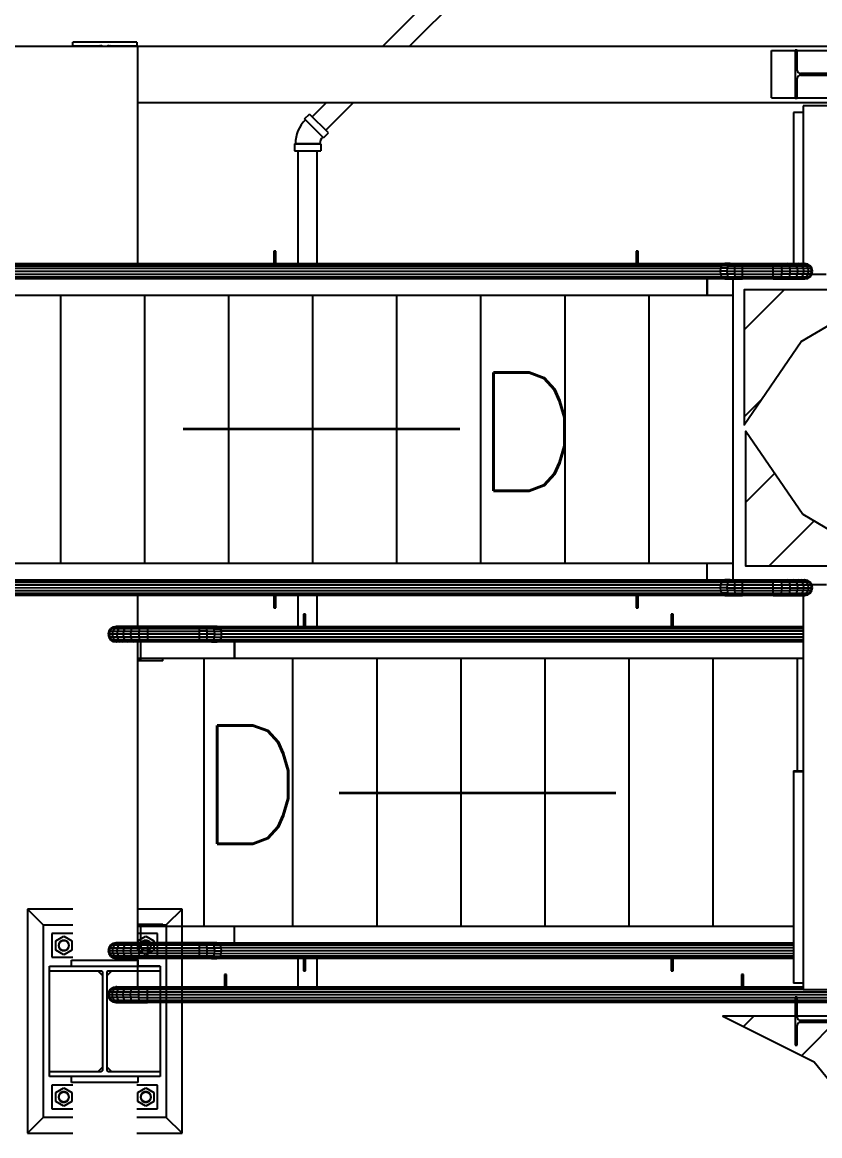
# Model space of a CAD drawing. Header units: metres. Extents: x 0 to 63075, y 0 to 44550.
# Drawn here: x 52025 to 52405, y 39641 to 40170 of the extents above; entities that cross this region are included whole.
import ezdxf
from ezdxf.enums import TextEntityAlignment as Align

# ---------------------------------------------------------------- set-up
doc = ezdxf.new("R2010")
doc.units = ezdxf.units.M
doc.header["$LTSCALE"] = 75
for name, color, linetype in [('GSB', 7, 'Continuous'), ('ML6', 1, 'Continuous'), ('SL1', 8, 'Continuous')]:
    doc.layers.add(name, color=color, linetype=linetype)
doc.styles.add('Arial', font='arial.ttf')
doc.styles.add('txt.shx-b', font='txt.shx')
doc.dimstyles.new('ANSI_FRACTIONAL_L', dxfattribs={"dimtxt": 0.18, "dimasz": 0.18, "dimexe": 0.18, "dimexo": 0.0625, "dimgap": 0.09, "dimtad": 0, "dimtih": 1, "dimtoh": 1, "dimdec": 4, "dimzin": 0, "dimdsep": 46, "dimtxsty": 'Standard', "dimcen": 0.09, "dimadec": 0, "dimazin": 0, "dimtfac": 1, "dimtdec": 4, "dimtofl": 0, "dimtmove": 0, "dimatfit": 3, "dimfxl": 1, "dimtolj": 1, "dimtzin": 0, "dimarcsym": 0})
pattern_1 = [(44.99813, (326091.56, -18363.04), (-137.8813, 137.89033), [])]

# ---------------------------------------------------------------- blocks, each defined once
blk = doc.blocks.new('A$C6bae614f')
at = {"layer": 'SL1'}
h = blk.add_hatch(dxfattribs=at)
h.set_pattern_fill('_USER', color=256, scale=195, angle=44.9981, style=0, pattern_type=0)
h.set_pattern_definition(pattern_1)
h.paths.add_polyline_path([(363076.8, 41307.6), (363355.7, 41472.3), (362895.8, 41472.3), (362895.8, 41044.3)])
h = blk.add_hatch(dxfattribs=at)
h.set_pattern_fill('_USER', color=256, scale=195, angle=44.9981, style=0, pattern_type=0)
h.set_pattern_definition(pattern_1)
h.paths.add_polyline_path([(363082.2, 40761), (363361.1, 40596.2), (362901.2, 40596.2), (362901.2, 41024.2)])
h = blk.add_hatch(dxfattribs=at)
h.set_pattern_fill('_USER', color=256, scale=195, angle=44.9981, style=0, pattern_type=0)
h.set_pattern_definition(pattern_1)
h.paths.add_polyline_path([(364132, 39170.4), (362828.7, 39170.4), (363117.9, 39026.2), (363270.4, 38839), (363499.8, 38792), (363728.2, 38845.2), (363914.5, 39045.5)])
for p, q in [((361750.9, 42243.7), (362771.8, 43264.5)), ((361836.2, 42243.7), (362814.4, 43221.8)), ((359915.1, 42243.7), (366508.8, 42243.5)), ((360768.8, 42243.7), (360768.8, 42256.2)), ((360971.8, 42256.2), (360768.8, 42256.2)), ((360768.8, 42245.2), (360856.7, 42245.2)), ((360853.2, 42243.7), (360851.7, 42245.2)), ((360883.9, 42245.2), (360971.8, 42245.2)), ((360888.9, 42245.2), (360887.4, 42243.7)), ((360971.8, 42256.2), (360971.8, 42243.7)), ((360973.8, 42243.7), (360973.8, 41555.1)), ((362982.6, 42229.6), (363057.6, 42229.6)), ((362982.6, 42079.6), (362982.6, 42229.6)), ((363057.6, 42230.6), (363057.6, 42078.6)), ((363064.2, 42230.6), (363057.6, 42230.6)), ((363064.2, 42167.5), (363064.2, 42230.6)), ((363064.2, 42229.6), (363203, 42229.6)), ((363193, 42157.5), (363074.2, 42157.5)), ((363064.2, 42078.6), (363064.2, 42141.7)), ((363074.2, 42151.7), (363193, 42151.7)), ((360973.8, 42065.7), (366503.7, 42065.5)), ((360975.3, 42053.2), (360973.8, 42053.2)), ((360975.3, 42040.7), (360975.3, 42053.2)), ((361527.6, 42020.3), (361572.9, 42065.7)), ((361570.2, 41977.7), (361658.2, 42065.7)), ((362982.6, 42079.6), (363057.6, 42079.6)), ((363057.6, 42078.6), (363064.2, 42078.6)), ((363064.2, 42079.6), (363203, 42079.6)), ((363083.1, 42054.6), (363083, 41555)), ((363184.1, 42054.6), (363083.1, 42054.6)), ((360973.8, 42040.7), (360975.3, 42040.7)), ((361503.5, 42013), (361519.2, 42028.7)), ((361562.9, 41953.6), (361503.5, 42013)), ((361578.6, 41969.3), (361519.2, 42028.7)), ((363052.4, 42033.4), (363052.3, 41555)), ((363083.1, 42033.4), (363052.4, 42033.4)), ((361560.7, 41955.8), (361505.7, 42010.8)), ((361562.9, 41953.6), (361578.6, 41969.3)), ((361470.9, 41934.5), (361555, 41934.5)), ((361470.9, 41934.5), (361470.9, 41912.3)), ((361470.9, 41912.3), (361555, 41912.3)), ((361551.8, 41934.5), (361474.1, 41934.5)), ((361482.8, 41555.1), (361482.8, 41912.3)), ((361543.1, 41555.1), (361543.1, 41912.3)), ((361555, 41934.5), (361555, 41912.3)), ((361405.5, 41594.2), (361411.8, 41594.2)), ((361411.8, 41594.2), (361405.5, 41594.2)), ((361405.5, 41594.2), (361405.5, 41555.1)), ((361411.8, 41555.1), (361411.8, 41594.2)), ((362553.9, 41594.2), (362553.9, 41555.1)), ((362560.3, 41594.2), (362553.9, 41594.2)), ((362553.9, 41594.2), (362560.3, 41594.2)), ((362560.3, 41555.1), (362560.3, 41594.2)), ((359968.7, 41553.3), (362829.5, 41553.2)), ((359973.9, 41555.1), (362834.8, 41555)), ((362825.1, 41547.9), (362829.5, 41553.2)), ((362829.5, 41553.2), (362834.8, 41555)), ((362848.7, 41553.2), (362829.5, 41553.2)), ((362852.3, 41555), (362834.8, 41555)), ((362845.6, 41547.9), (362848.7, 41553.2)), ((362848.7, 41553.2), (362852.3, 41555)), ((362848.7, 41553.2), (362869.5, 41553.2)), ((362852.3, 41555), (362871.3, 41555)), ((362867.9, 41547.9), (362869.5, 41553.2)), ((362869.5, 41553.2), (362871.3, 41555)), ((362869.5, 41553.2), (362891.2, 41553.2)), ((362871.3, 41555), (362891.2, 41555)), ((362891.2, 41555), (363031.9, 41555)), ((362891.2, 41553.2), (362891.2, 41555)), ((362891.2, 41547.9), (362891.2, 41553.2)), ((362891.2, 41553.2), (362988.6, 41553.2)), ((362988.6, 41553.2), (362988.6, 41555)), ((362988.6, 41547.9), (362988.6, 41553.2)), ((363012.9, 41553.2), (362988.6, 41553.2)), ((363012.9, 41553.2), (363010.8, 41555)), ((363012.9, 41553.2), (363056.7, 41553.2)), ((363014.6, 41547.9), (363012.9, 41553.2)), ((363036, 41553.2), (363031.9, 41555)), ((363031.9, 41555), (363086.1, 41555)), ((363039.4, 41547.9), (363036, 41553.2)), ((363056.7, 41553.2), (363050.9, 41555)), ((363061.7, 41547.9), (363056.7, 41553.2)), ((363056.7, 41553.2), (363087.1, 41553.2)), ((363074, 41553.2), (363066.7, 41555)), ((363080.2, 41547.9), (363074, 41553.2)), ((363087.1, 41553.2), (363078.7, 41555)), ((363095.2, 41553.2), (363086.1, 41555)), ((363086.1, 41555), (363088.6, 41555)), ((363094.2, 41547.9), (363087.1, 41553.2)), ((363087.1, 41553.2), (363095.2, 41553.2)), ((363097.9, 41553.2), (363088.6, 41555)), ((363102.9, 41547.9), (363095.2, 41553.2)), ((363095.2, 41553.2), (363097.9, 41553.2)), ((363105.8, 41547.9), (363097.9, 41553.2)), ((359960.2, 41530.7), (362821, 41530.6)), ((359961.2, 41540.1), (362822.1, 41540)), ((359961.2, 41521.4), (362822.1, 41521.3)), ((359964.2, 41548), (362825.1, 41547.9)), ((362821, 41530.6), (362822.1, 41540)), ((362842.8, 41530.6), (362821, 41530.6)), ((362822.1, 41521.3), (362821, 41530.6)), ((362822.1, 41540), (362825.1, 41547.9)), ((362843.5, 41540), (362822.1, 41540)), ((362843.5, 41521.3), (362822.1, 41521.3)), ((362825.1, 41513.4), (362822.1, 41521.3)), ((362845.6, 41547.9), (362825.1, 41547.9)), ((362842.8, 41530.6), (362843.5, 41540)), ((362842.8, 41530.6), (362866.5, 41530.6)), ((362843.5, 41521.3), (362842.8, 41530.6)), ((362843.5, 41540), (362845.6, 41547.9)), ((362843.5, 41540), (362866.9, 41540)), ((362866.9, 41521.3), (362843.5, 41521.3)), ((362845.6, 41513.4), (362843.5, 41521.3)), ((362845.6, 41547.9), (362867.9, 41547.9)), ((362866.5, 41530.6), (362866.9, 41540)), ((362866.9, 41521.3), (362866.5, 41530.6)), ((362866.5, 41530.6), (362891.2, 41530.6)), ((362866.9, 41540), (362867.9, 41547.9)), ((362866.9, 41540), (362891.2, 41540)), ((362867.9, 41513.4), (362866.9, 41521.3)), ((362866.9, 41521.3), (362891.2, 41521.3)), ((362867.9, 41547.9), (362891.2, 41547.9)), ((362891.2, 41540), (362891.2, 41547.9)), ((362891.2, 41547.9), (363061.7, 41547.9)), ((362891.2, 41540), (363015.8, 41540)), ((362891.2, 41530.6), (362891.2, 41540)), ((362891.2, 41521.3), (362891.2, 41530.6)), ((362891.2, 41530.6), (363042.5, 41530.6)), ((362891.2, 41521.3), (363015.8, 41521.3)), ((362891.2, 41513.4), (362891.2, 41521.3)), ((362988.6, 41540), (362988.6, 41547.9)), ((362988.6, 41530.6), (362988.6, 41540)), ((362988.6, 41521.3), (362988.6, 41530.6)), ((362988.6, 41513.4), (362988.6, 41521.3)), ((363014.6, 41513.4), (363015.8, 41521.3)), ((363015.8, 41540), (363014.6, 41547.9)), ((363015.8, 41540), (363041.7, 41540)), ((363016.2, 41530.6), (363015.8, 41540)), ((363015.8, 41521.3), (363016.2, 41530.6)), ((363108, 41521.3), (363015.8, 41521.3)), ((363041.7, 41540), (363039.4, 41547.9)), ((363039.4, 41513.4), (363041.7, 41521.3)), ((363041.7, 41540), (363065, 41540)), ((363042.5, 41530.6), (363041.7, 41540)), ((363041.7, 41521.3), (363042.5, 41530.6)), ((363042.5, 41530.6), (363109.8, 41530.6)), ((363061.7, 41547.9), (363094.2, 41547.9)), ((363065, 41540), (363061.7, 41547.9)), ((363061.7, 41513.4), (363065, 41521.3)), ((363066.1, 41530.6), (363065, 41540)), ((363065, 41540), (363099, 41540)), ((363065, 41521.3), (363066.1, 41530.6)), ((363084.4, 41540), (363080.2, 41547.9)), ((363080.2, 41513.4), (363084.4, 41521.3)), ((363085.8, 41530.6), (363084.4, 41540)), ((363084.4, 41521.3), (363085.8, 41530.6)), ((363094.2, 41547.9), (363102.9, 41547.9)), ((363099, 41540), (363094.2, 41547.9)), ((363094.2, 41513.4), (363099, 41521.3)), ((363099, 41540), (363108, 41540)), ((363100.6, 41530.6), (363099, 41540)), ((363099, 41521.3), (363100.6, 41530.6)), ((363108, 41540), (363102.9, 41547.9)), ((363102.9, 41547.9), (363105.8, 41547.9)), ((363102.9, 41513.4), (363108, 41521.3)), ((363111.1, 41540), (363105.8, 41547.9)), ((363105.8, 41513.4), (363111.1, 41521.3)), ((363109.8, 41530.6), (363108, 41540)), ((363108, 41540), (363111.1, 41540)), ((363108, 41521.3), (363109.8, 41530.6)), ((363108, 41521.3), (363111.1, 41521.3)), ((363109.8, 41530.6), (363113, 41530.6)), ((363156.4, 41520.6), (363110.7, 41520.6)), ((363113, 41530.6), (363111.1, 41540)), ((363111.1, 41521.3), (363113, 41530.6)), ((359964.2, 41513.5), (362825.1, 41513.4)), ((359968.7, 41508.2), (362829.5, 41508.1)), ((362834.8, 41506.2), (359973.9, 41506.3)), ((362779.3, 41506.3), (362779.3, 41454.6)), ((362779.3, 41454.6), (362779.3, 41506.3)), ((362845.6, 41513.4), (362825.1, 41513.4)), ((362829.5, 41508.1), (362825.1, 41513.4)), ((362848.7, 41508.1), (362829.5, 41508.1)), ((362834.8, 41506.2), (362829.5, 41508.1)), ((362834.8, 41506.2), (362852.3, 41506.2)), ((362848.7, 41508.1), (362845.6, 41513.4)), ((362845.6, 41513.4), (362867.9, 41513.4)), ((362848.7, 41508.1), (362869.5, 41508.1)), ((362852.3, 41506.2), (362848.7, 41508.1)), ((362852.3, 41506.2), (362871.3, 41506.2)), ((362860.3, 41506.2), (362860.3, 40552.6)), ((362869.5, 41508.1), (362867.9, 41513.4)), ((362867.9, 41513.4), (362891.2, 41513.4)), ((362869.5, 41508.1), (362891.2, 41508.1)), ((362871.3, 41506.2), (362869.5, 41508.1)), ((362871.3, 41506.2), (362891.2, 41506.2)), ((362891.2, 41508.1), (362891.2, 41513.4)), ((362891.2, 41513.4), (363061.7, 41513.4)), ((362891.2, 41506.2), (362891.2, 41508.1)), ((362891.2, 41508.1), (363012.9, 41508.1)), ((362988.6, 41506.2), (362891.2, 41506.2)), ((362988.6, 41508.1), (362988.6, 41513.4)), ((362988.6, 41506.2), (362988.6, 41508.1)), ((362988.6, 41506.2), (363010.8, 41506.2)), ((363010.8, 41506.2), (363012.9, 41508.1)), ((363010.8, 41506.2), (363050.9, 41506.2)), ((363012.9, 41508.1), (363014.6, 41513.4)), ((363012.9, 41508.1), (363036, 41508.1)), ((363031.9, 41506.2), (363036, 41508.1)), ((363036, 41508.1), (363039.4, 41513.4)), ((363036, 41508.1), (363056.7, 41508.1)), ((363050.9, 41506.2), (363056.7, 41508.1)), ((363050.9, 41506.2), (363078.7, 41506.2)), ((363056.7, 41508.1), (363061.7, 41513.4)), ((363056.7, 41508.1), (363095.2, 41508.1)), ((363061.7, 41513.4), (363094.2, 41513.4)), ((363066.7, 41506.2), (363074, 41508.1)), ((363074, 41508.1), (363080.2, 41513.4)), ((363078.7, 41506.2), (363087.1, 41508.1)), ((363078.7, 41506.2), (363086.1, 41506.2)), ((363086.1, 41506.2), (363095.2, 41508.1)), ((363086.1, 41506.2), (363088.6, 41506.2)), ((363087.1, 41508.1), (363094.2, 41513.4)), ((363088.6, 41506.2), (363097.9, 41508.1)), ((363094.2, 41513.4), (363102.9, 41513.4)), ((363095.2, 41508.1), (363102.9, 41513.4)), ((363095.2, 41508.1), (363097.9, 41508.1)), ((363097.9, 41508.1), (363105.8, 41513.4)), ((363102.9, 41513.4), (363105.8, 41513.4)), ((360096.7, 41454.7), (362779.3, 41454.6)), ((360729.4, 41454.7), (360729.4, 40604.7)), ((360995.7, 41454.7), (360995.7, 40604.7)), ((361262.1, 41454.7), (361262.1, 40604.7)), ((361528.5, 41454.7), (361528.4, 40604.7)), ((361794.8, 41454.6), (361794.8, 40604.6)), ((362061.2, 41454.6), (362061.2, 40604.6)), ((362327.6, 41454.6), (362327.5, 40604.6)), ((362593.9, 41454.6), (362593.9, 40604.6)), ((362779.3, 41454.6), (362860.3, 41454.6)), ((362779.3, 40604.6), (360096.6, 40604.7)), ((362779.3, 40552.6), (362779.3, 40604.6)), ((362779.3, 40552.6), (362779.3, 40604.6)), ((362860.3, 40604.6), (362779.3, 40604.6)), ((359961.2, 40537.6), (362822.1, 40537.5)), ((359964.2, 40545.5), (362825, 40545.4)), ((359968.6, 40550.8), (362829.5, 40550.7)), ((359973.9, 40552.7), (362834.8, 40552.6)), ((362821, 40528.2), (362822.1, 40537.5)), ((362822.1, 40537.5), (362825, 40545.4)), ((362843.5, 40537.5), (362822.1, 40537.5)), ((362825, 40545.4), (362829.5, 40550.7)), ((362845.6, 40545.4), (362825, 40545.4)), ((362829.5, 40550.7), (362834.8, 40552.6)), ((362848.6, 40550.7), (362829.5, 40550.7)), ((362852.3, 40552.6), (362834.8, 40552.6)), ((362842.8, 40528.2), (362843.5, 40537.5)), ((362843.5, 40537.5), (362845.6, 40545.4)), ((362843.5, 40537.5), (362866.8, 40537.5)), ((362845.6, 40545.4), (362848.6, 40550.7)), ((362845.6, 40545.4), (362867.9, 40545.4)), ((362848.6, 40550.7), (362852.3, 40552.6)), ((362848.6, 40550.7), (362869.5, 40550.7)), ((362852.3, 40552.6), (362871.3, 40552.6)), ((362866.5, 40528.2), (362866.8, 40537.5)), ((362866.8, 40537.5), (362867.9, 40545.4)), ((362866.8, 40537.5), (362891.1, 40537.5)), ((362867.9, 40545.4), (362869.5, 40550.7)), ((362867.9, 40545.4), (362891.1, 40545.4)), ((362869.5, 40550.7), (362871.3, 40552.6)), ((362869.5, 40550.7), (362891.1, 40550.7)), ((362871.3, 40552.6), (362891.1, 40552.6)), ((362891.1, 40552.6), (363031.9, 40552.6)), ((362891.1, 40550.7), (362891.1, 40552.6)), ((362891.1, 40545.4), (362891.1, 40550.7)), ((362891.1, 40550.7), (363036, 40550.7)), ((362891.1, 40537.5), (362891.1, 40545.4)), ((362891.1, 40545.4), (362988.5, 40545.4)), ((362891.1, 40537.5), (363015.8, 40537.5)), ((362891.1, 40528.2), (362891.1, 40537.5)), ((362988.5, 40550.7), (362988.5, 40552.6)), ((362988.5, 40545.4), (362988.5, 40550.7)), ((362988.5, 40537.5), (362988.5, 40545.4)), ((363014.6, 40545.4), (362988.5, 40545.4)), ((362988.5, 40528.2), (362988.5, 40537.5)), ((363012.9, 40550.7), (363010.8, 40552.6)), ((363014.6, 40545.4), (363012.9, 40550.7)), ((363015.8, 40537.5), (363014.6, 40545.4)), ((363014.6, 40545.4), (363061.6, 40545.4)), ((363015.8, 40537.5), (363041.7, 40537.5)), ((363016.2, 40528.2), (363015.8, 40537.5)), ((363036, 40550.7), (363031.9, 40552.6)), ((363031.9, 40552.6), (363050.9, 40552.6)), ((363036, 40550.7), (363056.7, 40550.7)), ((363039.4, 40545.4), (363036, 40550.7)), ((363041.7, 40537.5), (363039.4, 40545.4)), ((363041.7, 40537.5), (363064.9, 40537.5)), ((363042.5, 40528.2), (363041.7, 40537.5)), ((363056.7, 40550.7), (363050.9, 40552.6)), ((363050.9, 40552.6), (363066.7, 40552.6)), ((363061.6, 40545.4), (363056.7, 40550.7)), ((363056.7, 40550.7), (363074, 40550.7)), ((363061.6, 40545.4), (363094.2, 40545.4)), ((363064.9, 40537.5), (363061.6, 40545.4)), ((363066.1, 40528.2), (363064.9, 40537.5)), ((363064.9, 40537.5), (363098.9, 40537.5)), ((363066.7, 40552.6), (363086, 40552.6)), ((363074, 40550.7), (363066.7, 40552.6)), ((363074, 40550.7), (363087, 40550.7)), ((363080.2, 40545.4), (363074, 40550.7)), ((363087, 40550.7), (363078.6, 40552.6)), ((363084.3, 40537.5), (363080.2, 40545.4)), ((363085.8, 40528.2), (363084.3, 40537.5)), ((363095.1, 40550.7), (363086, 40552.6)), ((363086, 40552.6), (363088.5, 40552.6)), ((363094.2, 40545.4), (363087, 40550.7)), ((363087, 40550.7), (363095.1, 40550.7)), ((363097.9, 40550.7), (363088.5, 40552.6)), ((363094.2, 40545.4), (363102.8, 40545.4)), ((363098.9, 40537.5), (363094.2, 40545.4)), ((363102.8, 40545.4), (363095.1, 40550.7)), ((363095.1, 40550.7), (363097.9, 40550.7)), ((363105.8, 40545.4), (363097.9, 40550.7)), ((363098.9, 40537.5), (363108, 40537.5)), ((363100.6, 40528.2), (363098.9, 40537.5)), ((363108, 40537.5), (363102.8, 40545.4)), ((363102.8, 40545.4), (363105.8, 40545.4)), ((363111.1, 40537.5), (363105.8, 40545.4)), ((363109.8, 40528.2), (363108, 40537.5)), ((363108, 40537.5), (363111.1, 40537.5)), ((363110.4, 40538.6), (363156.6, 40538.6)), ((363112.9, 40528.2), (363111.1, 40537.5)), ((359960.1, 40528.3), (362821, 40528.2)), ((359961.2, 40518.9), (362822.1, 40518.8)), ((359964.2, 40511), (362825, 40510.9)), ((359968.6, 40505.7), (362829.5, 40505.6)), ((362834.8, 40503.8), (359973.9, 40503.9)), ((360973.8, 40503.8), (360973.8, 40405.1)), ((361405.5, 40503.8), (361405.5, 40464.7)), ((361411.8, 40464.7), (361411.8, 40503.8)), ((361482.8, 40405.1), (361482.8, 40503.8)), ((361543.1, 40405.1), (361543.1, 40503.8)), ((362553.9, 40503.8), (362553.9, 40464.7)), ((362560.3, 40464.7), (362560.3, 40503.8)), ((362842.8, 40528.2), (362821, 40528.2)), ((362822.1, 40518.8), (362821, 40528.2)), ((362843.5, 40518.8), (362822.1, 40518.8)), ((362825, 40510.9), (362822.1, 40518.8)), ((362845.6, 40510.9), (362825, 40510.9)), ((362829.5, 40505.6), (362825, 40510.9)), ((362848.6, 40505.6), (362829.5, 40505.6)), ((362834.8, 40503.8), (362829.5, 40505.6)), ((362834.8, 40503.8), (362852.3, 40503.8)), ((362842.8, 40528.2), (362866.5, 40528.2)), ((362843.5, 40518.8), (362842.8, 40528.2)), ((362866.8, 40518.8), (362843.5, 40518.8)), ((362845.6, 40510.9), (362843.5, 40518.8)), ((362848.6, 40505.6), (362845.6, 40510.9)), ((362845.6, 40510.9), (362867.9, 40510.9)), ((362848.6, 40505.6), (362869.5, 40505.6)), ((362852.3, 40503.8), (362848.6, 40505.6)), ((362852.3, 40503.8), (362871.3, 40503.8)), ((362866.8, 40518.8), (362866.5, 40528.2)), ((362866.5, 40528.2), (362891.1, 40528.2)), ((362867.9, 40510.9), (362866.8, 40518.8)), ((362866.8, 40518.8), (362891.1, 40518.8)), ((362869.5, 40505.6), (362867.9, 40510.9)), ((362867.9, 40510.9), (362891.1, 40510.9)), ((362869.5, 40505.6), (362891.1, 40505.6)), ((362871.3, 40503.8), (362869.5, 40505.6)), ((362871.3, 40503.8), (362891.1, 40503.8)), ((362891.1, 40518.8), (362891.1, 40528.2)), ((362891.1, 40528.2), (363016.2, 40528.2)), ((362891.1, 40518.8), (363041.7, 40518.8)), ((362891.1, 40510.9), (362891.1, 40518.8)), ((362891.1, 40505.6), (362891.1, 40510.9)), ((362891.1, 40510.9), (363061.6, 40510.9)), ((362891.1, 40503.8), (362891.1, 40505.6)), ((362891.1, 40505.6), (362988.5, 40505.6)), ((362988.5, 40503.8), (362891.1, 40503.8)), ((362988.5, 40518.8), (362988.5, 40528.2)), ((362988.5, 40510.9), (362988.5, 40518.8)), ((362988.5, 40505.6), (362988.5, 40510.9)), ((363036, 40505.6), (362988.5, 40505.6)), ((362988.5, 40503.8), (362988.5, 40505.6)), ((362988.5, 40503.8), (363010.8, 40503.8)), ((363010.8, 40503.8), (363012.9, 40505.6)), ((363010.8, 40503.8), (363031.9, 40503.8)), ((363012.9, 40505.6), (363014.6, 40510.9)), ((363014.6, 40510.9), (363015.8, 40518.8)), ((363015.8, 40518.8), (363016.2, 40528.2)), ((363016.2, 40528.2), (363042.5, 40528.2)), ((363031.9, 40503.8), (363036, 40505.6)), ((363031.9, 40503.8), (363050.9, 40503.8)), ((363036, 40505.6), (363039.4, 40510.9)), ((363036, 40505.6), (363074, 40505.6)), ((363039.4, 40510.9), (363041.7, 40518.8)), ((363041.7, 40518.8), (363042.5, 40528.2)), ((363108, 40518.8), (363041.7, 40518.8)), ((363042.5, 40528.2), (363066.1, 40528.2)), ((363050.9, 40503.8), (363056.7, 40505.6)), ((363050.9, 40503.8), (363066.7, 40503.8)), ((363056.7, 40505.6), (363061.6, 40510.9)), ((363061.6, 40510.9), (363064.9, 40518.8)), ((363061.6, 40510.9), (363094.2, 40510.9)), ((363064.9, 40518.8), (363066.1, 40528.2)), ((363066.1, 40528.2), (363100.6, 40528.2)), ((363066.7, 40503.8), (363074, 40505.6)), ((363066.7, 40503.8), (363086, 40503.8)), ((363074, 40505.6), (363080.2, 40510.9)), ((363074, 40505.6), (363087, 40505.6)), ((363078.6, 40503.8), (363087, 40505.6)), ((363080.2, 40510.9), (363084.3, 40518.8)), ((363083, 40503.8), (363083, 39254.6)), ((363084.3, 40518.8), (363085.8, 40528.2)), ((363086, 40503.8), (363095.1, 40505.6)), ((363086, 40503.8), (363088.5, 40503.8)), ((363087, 40505.6), (363094.2, 40510.9)), ((363087, 40505.6), (363095.1, 40505.6)), ((363088.5, 40503.8), (363097.9, 40505.6)), ((363094.2, 40510.9), (363098.9, 40518.8)), ((363094.2, 40510.9), (363102.8, 40510.9)), ((363095.1, 40505.6), (363102.8, 40510.9)), ((363095.1, 40505.6), (363097.9, 40505.6)), ((363097.9, 40505.6), (363105.8, 40510.9)), ((363098.9, 40518.8), (363100.6, 40528.2)), ((363100.6, 40528.2), (363109.8, 40528.2)), ((363102.8, 40510.9), (363108, 40518.8)), ((363102.8, 40510.9), (363105.8, 40510.9)), ((363105.8, 40510.9), (363111.1, 40518.8)), ((363108, 40518.8), (363109.8, 40528.2)), ((363108, 40518.8), (363111.1, 40518.8)), ((363109.8, 40528.2), (363112.9, 40528.2)), ((363111.1, 40518.8), (363112.9, 40528.2)), ((361405.5, 40464.7), (361411.8, 40464.7)), ((361411.8, 40464.7), (361405.5, 40464.7)), ((362553.9, 40464.7), (362560.3, 40464.7)), ((362560.3, 40464.7), (362553.9, 40464.7)), ((361500.3, 40444.2), (361500.3, 40405.1)), ((361506.6, 40444.2), (361500.3, 40444.2)), ((361500.3, 40444.2), (361506.6, 40444.2)), ((361506.6, 40405.1), (361506.6, 40444.2)), ((362665.3, 40444.2), (362665.3, 40405.1)), ((362671.6, 40444.2), (362665.3, 40444.2)), ((362665.3, 40444.2), (362671.6, 40444.2)), ((362671.6, 40405.1), (362671.6, 40444.2)), ((360883.2, 40390.1), (360881.4, 40380.7)), ((360888.5, 40398), (360883.2, 40390.1)), ((360886.3, 40390.1), (360883.2, 40390.1)), ((360886.3, 40390.1), (360884.5, 40380.7)), ((360891.4, 40398), (360886.3, 40390.1)), ((360886.3, 40390.1), (360910, 40390.1)), ((360896.4, 40403.3), (360888.5, 40398)), ((360891.4, 40398), (360888.5, 40398)), ((360899.2, 40403.3), (360891.4, 40398)), ((360900.1, 40398), (360891.4, 40398)), ((360895.4, 40390.1), (360893.7, 40380.7)), ((360900.1, 40398), (360895.4, 40390.1)), ((360905.8, 40405.1), (360896.4, 40403.3)), ((360899.2, 40403.3), (360896.4, 40403.3)), ((360908.3, 40405.1), (360899.2, 40403.3)), ((360907.3, 40403.3), (360899.2, 40403.3)), ((360907.3, 40403.3), (360900.1, 40398)), ((361169.4, 40398), (360900.1, 40398)), ((360908.3, 40405.1), (360905.8, 40405.1)), ((360915.7, 40405.1), (360907.3, 40403.3)), ((360920.3, 40403.3), (360907.3, 40403.3)), ((360915.7, 40405.1), (360908.3, 40405.1)), ((360910, 40390.1), (360908.5, 40380.7)), ((360914.1, 40398), (360910, 40390.1)), ((360910, 40390.1), (361169.4, 40390.1)), ((360920.3, 40403.3), (360914.1, 40398)), ((361169.4, 40405.1), (360915.7, 40405.1)), ((360927.6, 40405.1), (360920.3, 40403.3)), ((360937.6, 40403.3), (360920.3, 40403.3)), ((360929.4, 40390.1), (360928.2, 40380.7)), ((360932.7, 40398), (360929.4, 40390.1)), ((360937.6, 40403.3), (360932.7, 40398)), ((360943.4, 40405.1), (360937.6, 40403.3)), ((361169.4, 40403.3), (360937.6, 40403.3)), ((360952.6, 40390.1), (360951.8, 40380.7)), ((360954.9, 40398), (360952.6, 40390.1)), ((360958.3, 40403.3), (360954.9, 40398)), ((360962.4, 40405.1), (360958.3, 40403.3)), ((360978.5, 40390.1), (360978.1, 40380.7)), ((360979.7, 40398), (360978.5, 40390.1)), ((360981.4, 40403.3), (360979.7, 40398)), ((360983.5, 40405.1), (360981.4, 40403.3)), ((361005.8, 40405.1), (361005.8, 40403.3)), ((361005.8, 40403.3), (361005.8, 40398)), ((361005.8, 40398), (361005.8, 40390.1)), ((361005.8, 40390.1), (361005.8, 40380.7)), ((361169.4, 40405.1), (361169.4, 40403.3)), ((361189.2, 40405.1), (361169.4, 40405.1)), ((361191.1, 40403.3), (361169.4, 40403.3)), ((361169.4, 40403.3), (361169.4, 40398)), ((361169.4, 40398), (361169.4, 40390.1)), ((361192.6, 40398), (361169.4, 40398)), ((361193.7, 40390.1), (361169.4, 40390.1)), ((361169.4, 40390.1), (361169.4, 40380.7)), ((361208.3, 40405.1), (361189.2, 40405.1)), ((361189.2, 40405.1), (361191.1, 40403.3)), ((361211.9, 40403.3), (361191.1, 40403.3)), ((361191.1, 40403.3), (361192.6, 40398)), ((361192.6, 40398), (361193.7, 40390.1)), ((361215, 40398), (361192.6, 40398)), ((361193.7, 40390.1), (361194.1, 40380.7)), ((361193.7, 40390.1), (361217, 40390.1)), ((361225.8, 40405.1), (361208.3, 40405.1)), ((361208.3, 40405.1), (361211.9, 40403.3)), ((361211.9, 40403.3), (361215, 40398)), ((361211.9, 40403.3), (361231, 40403.3)), ((361215, 40398), (361217, 40390.1)), ((361215, 40398), (361235.5, 40398)), ((361217, 40390.1), (361238.5, 40390.1)), ((361217, 40390.1), (361217.7, 40380.7)), ((361225.8, 40405.1), (361231, 40403.3)), ((361225.8, 40405.1), (363083, 40405.1)), ((361231, 40403.3), (361235.5, 40398)), ((363083, 40403.2), (361231, 40403.3)), ((361235.5, 40398), (361238.5, 40390.1)), ((363083, 40397.9), (361235.5, 40398)), ((361238.5, 40390.1), (361239.5, 40380.7)), ((363083, 40390), (361238.5, 40390.1)), ((360884.5, 40380.7), (360881.4, 40380.7)), ((360881.4, 40380.7), (360883.2, 40371.4)), ((360883.2, 40371.4), (360888.5, 40363.5)), ((360886.3, 40371.4), (360883.2, 40371.4)), ((360893.7, 40380.7), (360884.5, 40380.7)), ((360884.5, 40380.7), (360886.3, 40371.4)), ((360886.3, 40371.4), (360891.4, 40363.5)), ((360909.9, 40371.4), (360886.3, 40371.4)), ((360891.4, 40363.5), (360888.5, 40363.5)), ((360888.5, 40363.5), (360896.4, 40358.2)), ((360891.4, 40363.5), (360899.2, 40358.2)), ((360900.1, 40363.5), (360891.4, 40363.5)), ((360893.7, 40380.7), (360895.4, 40371.4)), ((361169.4, 40380.7), (360893.7, 40380.7)), ((360895.4, 40371.4), (360900.1, 40363.5)), ((360896.4, 40358.2), (360905.8, 40356.3)), ((360899.2, 40358.2), (360896.4, 40358.2)), ((360907.2, 40358.2), (360899.2, 40358.2)), ((360899.2, 40358.2), (360908.3, 40356.3)), ((360900.1, 40363.5), (360907.2, 40358.2)), ((360914.1, 40363.5), (360900.1, 40363.5)), ((360908.3, 40356.3), (360905.8, 40356.3)), ((360907.2, 40358.2), (360915.7, 40356.3)), ((360920.3, 40358.2), (360907.2, 40358.2)), ((360915.7, 40356.3), (360908.3, 40356.3)), ((360908.5, 40380.7), (360909.9, 40371.4)), ((361169.4, 40371.4), (360909.9, 40371.4)), ((360909.9, 40371.4), (360914.1, 40363.5)), ((360914.1, 40363.5), (360920.3, 40358.2)), ((360932.7, 40363.5), (360914.1, 40363.5)), ((361169.4, 40356.3), (360915.7, 40356.3)), ((360958.3, 40358.2), (360920.3, 40358.2)), ((360920.3, 40358.2), (360927.6, 40356.3)), ((360928.2, 40380.7), (360929.4, 40371.4)), ((360929.4, 40371.4), (360932.7, 40363.5)), ((360932.7, 40363.5), (360937.6, 40358.2)), ((361169.4, 40363.5), (360932.7, 40363.5)), ((360937.6, 40358.2), (360943.4, 40356.3)), ((360951.8, 40380.7), (360952.6, 40371.4)), ((360952.6, 40371.4), (360954.9, 40363.5)), ((360954.9, 40363.5), (360958.3, 40358.2)), ((360958.3, 40358.2), (360962.4, 40356.3)), ((361169.4, 40358.2), (360958.3, 40358.2)), ((360973.8, 40356.3), (360973.7, 39402.7)), ((360978.1, 40380.7), (360978.5, 40371.4)), ((360978.5, 40371.4), (360979.7, 40363.5)), ((360979.7, 40363.5), (360981.4, 40358.2)), ((360981.4, 40358.2), (360983.5, 40356.3)), ((360983.8, 40356.3), (360983.8, 40296.7)), ((361005.8, 40380.7), (361005.8, 40371.4)), ((361005.8, 40371.4), (361005.8, 40363.5)), ((361005.8, 40363.5), (361005.8, 40358.2)), ((361005.8, 40358.2), (361005.8, 40356.3)), ((361194.1, 40380.7), (361169.4, 40380.7)), ((361169.4, 40380.7), (361169.4, 40371.4)), ((361193.7, 40371.4), (361169.4, 40371.4)), ((361169.4, 40371.4), (361169.4, 40363.5)), ((361169.4, 40363.5), (361169.4, 40358.2)), ((361192.6, 40363.5), (361169.4, 40363.5)), ((361169.4, 40358.2), (361169.4, 40356.3)), ((361191.1, 40358.2), (361169.4, 40358.2)), ((361189.2, 40356.3), (361169.4, 40356.3)), ((361191.1, 40358.2), (361189.2, 40356.3)), ((361208.3, 40356.3), (361189.2, 40356.3)), ((361192.6, 40363.5), (361191.1, 40358.2)), ((361211.9, 40358.2), (361191.1, 40358.2)), ((361193.7, 40371.4), (361192.6, 40363.5)), ((361215, 40363.5), (361192.6, 40363.5)), ((361194.1, 40380.7), (361193.7, 40371.4)), ((361217, 40371.4), (361193.7, 40371.4)), ((361217.7, 40380.7), (361194.1, 40380.7)), ((361211.9, 40358.2), (361208.3, 40356.3)), ((361208.3, 40356.3), (361225.8, 40356.3)), ((361215, 40363.5), (361211.9, 40358.2)), ((361211.9, 40358.2), (361231, 40358.2)), ((361217, 40371.4), (361215, 40363.5)), ((361215, 40363.5), (361235.5, 40363.5)), ((361217.7, 40380.7), (361217, 40371.4)), ((361217, 40371.4), (361238.5, 40371.4)), ((361217.7, 40380.7), (361239.5, 40380.7)), ((361231, 40358.2), (361225.8, 40356.3)), ((363083, 40356.3), (361225.8, 40356.3)), ((361235.5, 40363.5), (361231, 40358.2)), ((363083, 40358.1), (361231, 40358.2)), ((361238.5, 40371.4), (361235.5, 40363.5)), ((363083, 40363.4), (361235.5, 40363.5)), ((361239.5, 40380.7), (361238.5, 40371.4)), ((363083, 40371.3), (361238.5, 40371.4)), ((363083, 40380.7), (361239.5, 40380.7)), ((361281.2, 40356.3), (361281.2, 40304.7)), ((361281.2, 40304.7), (361281.2, 40356.3)), ((360973.8, 40304.7), (361281.2, 40304.7)), ((361053.8, 40296.7), (360973.8, 40296.7)), ((360974.5, 40304.7), (360974.5, 40296.7)), ((360976.7, 40296.7), (360976.7, 40304.7)), ((360979.9, 40296.7), (360979.9, 40304.7)), ((361053.8, 40296.7), (361053.8, 40304.7)), ((361185.6, 39454.7), (361185.6, 40304.7)), ((361281.2, 40304.7), (363083, 40304.6)), ((361466.6, 39454.7), (361466.6, 40304.7)), ((361733, 39454.7), (361733, 40304.7)), ((361999.3, 39454.6), (361999.3, 40304.6)), ((362265.7, 39454.6), (362265.7, 40304.6)), ((362532, 39454.6), (362532.1, 40304.6)), ((362798.4, 39454.6), (362798.4, 40304.6)), ((363064.8, 39948.2), (363064.8, 40304.6)), ((363052.3, 39948.2), (363083, 39948.2)), ((363052.3, 39948.2), (363052.3, 39275.8)), ((363083, 39945), (363052.3, 39945)), ((360675.2, 39459.7), (360625.2, 39509.7)), ((360625.2, 39509.7), (360625.2, 38799.7)), ((360768.7, 39509.7), (360625.2, 39509.7)), ((361115.2, 39509.7), (360971.7, 39509.7)), ((361115.2, 39509.7), (361065.2, 39459.7)), ((361115.2, 38799.7), (361115.2, 39509.7)), ((360675.2, 39459.7), (360675.2, 38849.7)), ((360675.2, 39459.7), (360768.7, 39459.7)), ((360971.7, 39459.7), (361065.2, 39459.7)), ((360973.7, 39462.7), (361053.7, 39462.7)), ((361281.2, 39454.7), (360973.7, 39454.7)), ((360974.5, 39462.7), (360974.5, 39454.7)), ((360976.7, 39454.7), (360976.7, 39462.7)), ((360983.7, 39462.7), (360983.7, 39402.7)), ((361053.7, 39454.7), (361053.7, 39462.7)), ((361065.2, 39459.7), (361065.2, 38849.7)), ((361281.2, 39402.6), (361281.2, 39454.7)), ((361281.2, 39402.6), (361281.2, 39454.7)), ((363052.3, 39454.6), (361281.2, 39454.7)), ((360702.7, 39432.2), (360702.7, 39357.2)), ((360768.7, 39432.2), (360702.7, 39432.2)), ((360714.8, 39409.4), (360740.2, 39424.1)), ((360714.8, 39380), (360714.8, 39409.4)), ((360725.2, 39401.9), (360723.6, 39394.7)), ((360729.8, 39407.7), (360725.2, 39401.9)), ((360736.5, 39410.9), (360729.8, 39407.7)), ((360743.9, 39410.9), (360736.5, 39410.9)), ((360740.2, 39424.1), (360765.7, 39409.4)), ((360750.6, 39407.7), (360743.9, 39410.9)), ((360755.2, 39401.9), (360750.6, 39407.7)), ((360756.9, 39394.7), (360755.2, 39401.9)), ((360765.7, 39409.4), (360765.7, 39380)), ((360905.7, 39402.7), (360896.4, 39400.8)), ((360908.2, 39402.7), (360899.1, 39400.8)), ((360908.2, 39402.7), (360905.7, 39402.7)), ((360915.6, 39402.7), (360907.2, 39400.8)), ((360927.5, 39402.7), (360908.2, 39402.7)), ((360927.5, 39402.7), (360920.2, 39400.8)), ((361169.3, 39402.6), (360927.5, 39402.7)), ((360943.4, 39402.7), (360937.6, 39400.8)), ((360962.3, 39402.7), (360958.3, 39400.8)), ((361037.7, 39432.2), (360971.7, 39432.2)), ((360974.8, 39409.4), (361000.2, 39424)), ((360974.8, 39380), (360974.8, 39409.4)), ((360983.5, 39402.7), (360981.4, 39400.8)), ((360985.2, 39401.9), (360983.6, 39394.7)), ((360989.8, 39407.7), (360985.2, 39401.9)), ((360996.5, 39410.9), (360989.8, 39407.7)), ((361003.9, 39410.9), (360996.5, 39410.9)), ((361000.2, 39424), (361025.7, 39409.4)), ((361010.6, 39407.7), (361003.9, 39410.9)), ((361005.7, 39402.7), (361005.7, 39400.8)), ((361015.2, 39401.9), (361010.6, 39407.7)), ((361016.9, 39394.7), (361015.2, 39401.9)), ((361025.7, 39409.4), (361025.7, 39380)), ((361037.7, 39357.2), (361037.7, 39432.2)), ((361169.3, 39402.6), (361169.3, 39400.8)), ((361189.2, 39402.6), (361169.3, 39402.6)), ((361208.2, 39402.6), (361189.2, 39402.6)), ((361189.2, 39402.6), (361191, 39400.8)), ((361225.7, 39402.6), (361208.2, 39402.6)), ((361208.2, 39402.6), (361211.9, 39400.8)), ((361225.7, 39402.6), (361231, 39400.8)), ((361225.7, 39402.6), (363052.3, 39402.6)), ((360740.2, 39365.3), (360714.8, 39380)), ((360723.6, 39394.7), (360725.2, 39387.5)), ((360725.2, 39387.5), (360729.8, 39381.7)), ((360729.8, 39381.7), (360736.5, 39378.4)), ((360736.5, 39378.4), (360743.9, 39378.4)), ((360765.7, 39380), (360740.2, 39365.3)), ((360743.9, 39378.4), (360750.6, 39381.7)), ((360750.6, 39381.7), (360755.2, 39387.5)), ((360755.2, 39387.5), (360756.9, 39394.7)), ((360883.2, 39387.6), (360881.3, 39378.3)), ((360884.4, 39378.3), (360881.3, 39378.3)), ((360881.3, 39378.3), (360883.2, 39368.9)), ((360888.5, 39395.5), (360883.2, 39387.6)), ((360886.3, 39387.6), (360883.2, 39387.6)), ((360883.2, 39368.9), (360888.5, 39361)), ((360886.3, 39368.9), (360883.2, 39368.9)), ((360886.3, 39387.6), (360884.4, 39378.3)), ((360893.6, 39378.3), (360884.4, 39378.3)), ((360884.4, 39378.3), (360886.3, 39368.9)), ((360891.4, 39395.5), (360886.3, 39387.6)), ((360886.3, 39387.6), (360909.9, 39387.6)), ((360886.3, 39368.9), (360891.4, 39361)), ((360895.3, 39368.9), (360886.3, 39368.9)), ((360896.4, 39400.8), (360888.5, 39395.5)), ((360891.4, 39395.5), (360888.5, 39395.5)), ((360899.1, 39400.8), (360891.4, 39395.5)), ((360900.1, 39395.5), (360891.4, 39395.5)), ((360895.3, 39387.6), (360893.6, 39378.3)), ((360893.6, 39378.3), (360895.3, 39368.9)), ((361169.3, 39378.2), (360893.6, 39378.3)), ((360900.1, 39395.5), (360895.3, 39387.6)), ((360895.3, 39368.9), (360900.1, 39361)), ((360909.9, 39368.9), (360895.3, 39368.9)), ((360899.1, 39400.8), (360896.4, 39400.8)), ((360907.2, 39400.8), (360899.1, 39400.8)), ((360907.2, 39400.8), (360900.1, 39395.5)), ((361169.3, 39395.5), (360900.1, 39395.5)), ((360920.2, 39400.8), (360907.2, 39400.8)), ((360909.9, 39387.6), (360908.5, 39378.3)), ((360908.5, 39378.3), (360909.9, 39368.9)), ((360914.1, 39395.5), (360909.9, 39387.6)), ((360909.9, 39387.6), (361169.3, 39387.6)), ((360929.3, 39368.9), (360909.9, 39368.9)), ((360909.9, 39368.9), (360914.1, 39361)), ((360920.2, 39400.8), (360914.1, 39395.5)), ((360958.3, 39400.8), (360920.2, 39400.8)), ((360929.3, 39387.6), (360928.2, 39378.3)), ((360928.2, 39378.3), (360929.3, 39368.9)), ((360932.6, 39395.5), (360929.3, 39387.6)), ((361169.3, 39368.9), (360929.3, 39368.9)), ((360929.3, 39368.9), (360932.6, 39361)), ((360937.6, 39400.8), (360932.6, 39395.5)), ((360952.6, 39387.6), (360951.8, 39378.3)), ((360951.8, 39378.3), (360952.6, 39368.9)), ((360954.9, 39395.5), (360952.6, 39387.6)), ((360952.6, 39368.9), (360954.9, 39361)), ((360958.3, 39400.8), (360954.9, 39395.5)), ((361169.3, 39400.8), (360958.3, 39400.8)), ((361000.2, 39365.3), (360974.8, 39380)), ((360978.5, 39387.6), (360978, 39378.3)), ((360978, 39378.3), (360978.5, 39368.9)), ((360979.6, 39395.5), (360978.5, 39387.6)), ((360978.5, 39368.9), (360979.6, 39361)), ((360981.4, 39400.8), (360979.6, 39395.5)), ((360983.6, 39394.7), (360985.2, 39387.4)), ((360985.2, 39387.4), (360989.8, 39381.6)), ((360989.8, 39381.6), (360996.5, 39378.4)), ((360996.5, 39378.4), (361003.9, 39378.4)), ((361025.7, 39380), (361000.2, 39365.3)), ((361003.9, 39378.4), (361010.6, 39381.6)), ((361005.7, 39400.8), (361005.7, 39395.5)), ((361005.7, 39395.5), (361005.7, 39387.6)), ((361005.7, 39387.6), (361005.7, 39378.3)), ((361005.7, 39378.3), (361005.7, 39368.9)), ((361005.7, 39368.9), (361005.7, 39361)), ((361010.6, 39381.6), (361015.2, 39387.4)), ((361015.2, 39387.4), (361016.9, 39394.7)), ((361191, 39400.8), (361169.3, 39400.8)), ((361169.3, 39400.8), (361169.3, 39395.5)), ((361169.3, 39395.5), (361169.3, 39387.6)), ((361192.6, 39395.5), (361169.3, 39395.5)), ((361193.7, 39387.6), (361169.3, 39387.6)), ((361169.3, 39387.6), (361169.3, 39378.2)), ((361194, 39378.2), (361169.3, 39378.2)), ((361169.3, 39378.2), (361169.3, 39368.9)), ((361193.7, 39368.9), (361169.3, 39368.9)), ((361169.3, 39368.9), (361169.3, 39361)), ((361211.9, 39400.8), (361191, 39400.8)), ((361191, 39400.8), (361192.6, 39395.5)), ((361192.6, 39395.5), (361193.7, 39387.6)), ((361214.9, 39395.5), (361192.6, 39395.5)), ((361193.7, 39368.9), (361192.6, 39361)), ((361193.7, 39387.6), (361194, 39378.2)), ((361193.7, 39387.6), (361217, 39387.6)), ((361194, 39378.2), (361193.7, 39368.9)), ((361217, 39368.9), (361193.7, 39368.9)), ((361217.7, 39378.2), (361194, 39378.2)), ((361211.9, 39400.8), (361214.9, 39395.5)), ((361211.9, 39400.8), (361231, 39400.8)), ((361214.9, 39395.5), (361217, 39387.6)), ((361214.9, 39395.5), (361235.5, 39395.5)), ((361217, 39368.9), (361214.9, 39361)), ((361217, 39387.6), (361238.4, 39387.6)), ((361217, 39387.6), (361217.7, 39378.2)), ((361217.7, 39378.2), (361217, 39368.9)), ((361217, 39368.9), (361238.4, 39368.9)), ((361217.7, 39378.2), (361239.5, 39378.2)), ((361231, 39400.8), (361235.5, 39395.5)), ((363052.3, 39400.7), (361231, 39400.8)), ((361235.5, 39395.5), (361238.4, 39387.6)), ((363052.3, 39395.4), (361235.5, 39395.5)), ((361238.4, 39368.9), (361235.5, 39361)), ((361238.4, 39387.6), (361239.5, 39378.2)), ((363052.3, 39387.5), (361238.4, 39387.6)), ((361239.5, 39378.2), (361238.4, 39368.9)), ((363052.3, 39368.8), (361238.4, 39368.9)), ((363052.3, 39378.2), (361239.5, 39378.2)), ((360702.7, 39357.2), (360768.7, 39357.2)), ((360765.2, 39348.7), (360975.2, 39348.7)), ((360765.2, 39329.7), (360765.2, 39348.7)), ((360891.4, 39361), (360888.5, 39361)), ((360888.5, 39361), (360896.4, 39355.7)), ((360891.4, 39361), (360899.1, 39355.7)), ((360900.1, 39361), (360891.4, 39361)), ((360896.4, 39355.7), (360905.7, 39353.9)), ((360899.1, 39355.7), (360896.4, 39355.7)), ((360907.2, 39355.7), (360899.1, 39355.7)), ((360899.1, 39355.7), (360908.2, 39353.9)), ((360900.1, 39361), (360907.2, 39355.7)), ((360914.1, 39361), (360900.1, 39361)), ((360908.2, 39353.9), (360905.7, 39353.9)), ((360907.2, 39355.7), (360915.6, 39353.9)), ((360920.2, 39355.7), (360907.2, 39355.7)), ((360915.6, 39353.9), (360908.2, 39353.9)), ((360914.1, 39361), (360920.2, 39355.7)), ((360932.6, 39361), (360914.1, 39361)), ((360927.5, 39353.9), (360915.6, 39353.9)), ((360958.3, 39355.7), (360920.2, 39355.7)), ((360920.2, 39355.7), (360927.5, 39353.9)), ((360943.4, 39353.9), (360927.5, 39353.9)), ((360932.6, 39361), (360937.6, 39355.7)), ((361169.3, 39361), (360932.6, 39361)), ((360937.6, 39355.7), (360943.4, 39353.9)), ((361169.3, 39353.8), (360943.4, 39353.9)), ((360954.9, 39361), (360958.3, 39355.7)), ((360958.3, 39355.7), (360962.3, 39353.9)), ((361169.3, 39355.7), (360958.3, 39355.7)), ((360971.7, 39357.2), (361037.7, 39357.2)), ((360973.7, 39353.9), (360973.7, 39263.4)), ((360973.7, 39342.2), (360975.2, 39342.2)), ((360975.2, 39348.7), (360975.2, 39329.7)), ((360979.6, 39361), (360981.4, 39355.7)), ((360981.4, 39355.7), (360983.5, 39353.9)), ((361005.7, 39361), (361005.7, 39355.7)), ((361005.7, 39355.7), (361005.7, 39353.9)), ((361169.3, 39361), (361169.3, 39355.7)), ((361169.3, 39355.7), (361169.3, 39353.8)), ((361191, 39355.7), (361169.3, 39355.7)), ((361189.2, 39353.8), (361169.3, 39353.8)), ((361192.6, 39361), (361169.3, 39361)), ((361191, 39355.7), (361189.2, 39353.8)), ((361208.2, 39353.8), (361189.2, 39353.8)), ((361192.6, 39361), (361191, 39355.7)), ((361211.9, 39355.7), (361191, 39355.7)), ((361214.9, 39361), (361192.6, 39361)), ((361211.9, 39355.7), (361208.2, 39353.8)), ((361208.2, 39353.8), (361225.7, 39353.8)), ((361214.9, 39361), (361211.9, 39355.7)), ((361211.9, 39355.7), (361231, 39355.7)), ((361214.9, 39361), (361235.5, 39361)), ((361231, 39355.7), (361225.7, 39353.8)), ((363052.3, 39353.8), (361225.7, 39353.8)), ((361235.5, 39361), (361231, 39355.7)), ((363052.3, 39355.6), (361231, 39355.7)), ((363052.3, 39360.9), (361235.5, 39361)), ((361482.7, 39263.4), (361482.7, 39353.8)), ((361500.2, 39353.8), (361500.2, 39314.7)), ((361506.6, 39314.7), (361506.6, 39353.8)), ((361543, 39263.4), (361543, 39353.8)), ((362665.2, 39353.8), (362665.2, 39314.7)), ((362671.6, 39314.7), (362671.6, 39353.8)), ((360695.2, 39329.7), (361045.2, 39329.7)), ((360695.2, 38979.7), (360695.2, 39329.7)), ((360858, 39313.7), (360695.2, 39313.7)), ((360864, 39298.7), (360849, 39313.7)), ((360864, 39001.7), (360864, 39307.7)), ((360891.5, 39313.7), (360876.5, 39298.7)), ((360876.5, 39307.7), (360876.5, 39001.7)), ((361045.2, 39313.7), (360882.5, 39313.7)), ((361045.2, 39329.7), (360973.7, 39329.7)), ((361045.2, 39313.7), (360973.7, 39313.7)), ((361045.2, 39329.7), (361045.2, 38979.7)), ((361255.7, 39302.5), (361249.4, 39302.5)), ((361249.4, 39302.5), (361249.4, 39263.4)), ((361255.7, 39263.4), (361255.7, 39302.5)), ((361500.2, 39314.7), (361506.6, 39314.7)), ((361506.6, 39314.7), (361500.2, 39314.7)), ((362671.6, 39314.7), (362665.2, 39314.7)), ((362665.2, 39314.7), (362671.6, 39314.7)), ((362888, 39302.5), (362888, 39263.4)), ((362894.4, 39302.5), (362888, 39302.5)), ((362894.4, 39263.4), (362894.4, 39302.5)), ((360888.5, 39256.3), (360896.4, 39261.6)), ((360891.4, 39256.3), (360899.1, 39261.6)), ((360896.4, 39261.6), (360905.7, 39263.4)), ((360899.1, 39261.6), (360896.4, 39261.6)), ((360899.1, 39261.6), (360908.2, 39263.4)), ((360899.1, 39261.6), (360907.2, 39261.6)), ((360900.1, 39256.3), (360907.2, 39261.6)), ((360908.2, 39263.4), (360905.7, 39263.4)), ((360907.2, 39261.6), (360915.6, 39263.4)), ((360907.2, 39261.6), (360920.2, 39261.6)), ((360908.2, 39263.4), (360915.6, 39263.4)), ((360914.1, 39256.3), (360920.2, 39261.6)), ((360915.6, 39263.4), (360927.5, 39263.4)), ((360920.2, 39261.6), (360927.5, 39263.4)), ((360920.2, 39261.6), (360937.6, 39261.6)), ((360927.5, 39263.4), (360943.4, 39263.4)), ((360932.6, 39256.3), (360937.6, 39261.6)), ((360937.6, 39261.6), (360943.4, 39263.4)), ((360937.6, 39261.6), (360958.3, 39261.6)), ((360943.4, 39263.4), (360962.3, 39263.4)), ((360954.9, 39256.3), (360958.3, 39261.6)), ((360958.3, 39261.6), (360962.3, 39263.4)), ((360958.3, 39261.6), (360981.4, 39261.6)), ((360962.3, 39263.4), (360983.5, 39263.4)), ((360979.6, 39256.3), (360981.4, 39261.6)), ((360981.4, 39261.6), (360983.5, 39263.4)), ((360981.4, 39261.6), (361005.7, 39261.6)), ((360983.5, 39263.4), (361005.7, 39263.4)), ((361005.7, 39263.4), (363083, 39263.4)), ((361005.7, 39261.6), (361005.7, 39263.4)), ((361005.7, 39261.6), (363083, 39261.5)), ((361005.7, 39221.8), (361005.7, 39261.6)), ((363083, 39275.8), (363052.3, 39275.8)), ((360881.3, 39239), (360883.2, 39248.4)), ((360883.2, 39248.4), (360881.3, 39239)), ((360884.4, 39239), (360881.3, 39239)), ((360883.2, 39229.7), (360881.3, 39239)), ((360881.3, 39239), (360881.3, 39239)), ((360881.3, 39239), (360883.2, 39229.7)), ((360883.2, 39248.4), (360888.5, 39256.3)), ((360883.2, 39248.4), (360883.2, 39248.4)), ((360886.3, 39248.4), (360883.2, 39248.4)), ((360888.5, 39221.8), (360883.2, 39229.7)), ((360883.2, 39229.7), (360883.2, 39229.7)), ((360883.2, 39229.7), (360888.5, 39221.8)), ((360886.3, 39229.7), (360883.2, 39229.7)), ((360884.4, 39239), (360886.3, 39248.4)), ((360884.4, 39239), (360893.6, 39239)), ((360886.3, 39229.7), (360884.4, 39239)), ((360886.3, 39248.4), (360891.4, 39256.3)), ((360886.3, 39248.4), (360895.3, 39248.4)), ((360891.4, 39221.8), (360886.3, 39229.7)), ((360895.3, 39229.7), (360886.3, 39229.7)), ((360891.4, 39256.3), (360888.5, 39256.3)), ((360891.4, 39256.3), (360900.1, 39256.3)), ((360893.6, 39239), (360895.3, 39248.4)), ((360895.3, 39229.7), (360893.6, 39239)), ((360893.6, 39239), (360908.5, 39239)), ((360895.3, 39248.4), (360900.1, 39256.3)), ((360895.3, 39248.4), (360909.9, 39248.4)), ((360900.1, 39221.8), (360895.3, 39229.7)), ((360909.9, 39229.7), (360895.3, 39229.7)), ((360900.1, 39256.3), (360914.1, 39256.3)), ((360908.5, 39239), (360909.9, 39248.4)), ((360908.5, 39239), (360928.2, 39239)), ((360909.9, 39229.7), (360908.5, 39239)), ((360909.9, 39248.4), (360914.1, 39256.3)), ((360909.9, 39248.4), (360929.3, 39248.4)), ((360914.1, 39221.8), (360909.9, 39229.7)), ((360929.3, 39229.7), (360909.9, 39229.7)), ((360914.1, 39256.3), (360932.6, 39256.3)), ((360928.2, 39239), (360929.3, 39248.4)), ((360929.3, 39229.7), (360928.2, 39239)), ((360928.2, 39239), (360951.8, 39239)), ((360929.3, 39248.4), (360932.6, 39256.3)), ((360929.3, 39248.4), (360952.6, 39248.4)), ((360932.6, 39221.8), (360929.3, 39229.7)), ((360952.6, 39229.7), (360929.3, 39229.7)), ((360932.6, 39256.3), (360954.9, 39256.3)), ((360951.8, 39239), (360952.6, 39248.4)), ((360952.6, 39229.7), (360951.8, 39239)), ((360951.8, 39239), (360978, 39239)), ((360952.6, 39248.4), (360954.9, 39256.3)), ((360952.6, 39248.4), (360978.5, 39248.4)), ((360978.5, 39229.7), (360952.6, 39229.7)), ((360954.9, 39221.8), (360952.6, 39229.7)), ((360954.9, 39256.3), (360979.6, 39256.3)), ((360978, 39239), (360978.5, 39248.4)), ((360978.5, 39229.7), (360978, 39239)), ((360978, 39239), (361005.7, 39239)), ((360978.5, 39248.4), (360979.6, 39256.3)), ((360978.5, 39248.4), (361005.7, 39248.4)), ((360979.6, 39221.8), (360978.5, 39229.7)), ((360978.5, 39229.7), (361005.7, 39229.7)), ((360979.6, 39256.3), (361005.7, 39256.3)), ((361005.7, 39256.3), (363083, 39256.2)), ((361005.7, 39248.4), (366371.7, 39248.2)), ((361005.7, 39239), (366371.7, 39238.9)), ((361005.7, 39229.7), (363057.5, 39229.6)), ((363064.1, 39230.6), (363057.5, 39230.6)), ((363057.5, 39230.6), (363057.5, 39078.6)), ((363064.1, 39167.5), (363064.1, 39230.6)), ((363064.1, 39229.6), (363202.9, 39229.6)), ((363184, 39254.6), (363083, 39254.6)), ((360891.4, 39221.8), (360888.5, 39221.8)), ((360896.4, 39216.5), (360888.5, 39221.8)), ((360888.5, 39221.8), (360888.5, 39221.8)), ((360888.5, 39221.8), (360896.4, 39216.5)), ((360891.4, 39221.8), (360900.1, 39221.8)), ((360899.1, 39216.5), (360891.4, 39221.8)), ((360899.1, 39216.5), (360896.4, 39216.5)), ((360905.7, 39214.6), (360896.4, 39216.5)), ((360896.4, 39216.5), (360896.4, 39216.5)), ((360896.4, 39216.5), (360905.7, 39214.6)), ((360899.1, 39216.5), (360907.2, 39216.5)), ((360908.2, 39214.6), (360899.1, 39216.5)), ((360900.1, 39221.8), (360914.1, 39221.8)), ((360907.2, 39216.5), (360900.1, 39221.8)), ((360905.7, 39214.6), (360908.2, 39214.6)), ((360905.7, 39214.6), (360905.7, 39214.6)), ((360905.7, 39214.6), (360905.8, 39214.6)), ((360915.6, 39214.6), (360907.2, 39216.5)), ((360907.2, 39216.5), (360920.2, 39216.5)), ((360908.2, 39214.6), (360915.6, 39214.6)), ((360920.2, 39216.5), (360914.1, 39221.8)), ((360914.1, 39221.8), (360932.6, 39221.8)), ((360915.6, 39214.6), (360927.5, 39214.6)), ((360920.2, 39216.5), (360937.6, 39216.5)), ((360927.5, 39214.6), (360920.2, 39216.5)), ((360927.5, 39214.6), (360943.4, 39214.6)), ((360937.6, 39216.5), (360932.6, 39221.8)), ((360932.6, 39221.8), (360954.9, 39221.8)), ((360943.4, 39214.6), (360937.6, 39216.5)), ((360937.6, 39216.5), (360958.3, 39216.5)), ((360943.4, 39214.6), (360962.3, 39214.6)), ((360954.9, 39221.8), (360979.6, 39221.8)), ((360958.3, 39216.5), (360954.9, 39221.8)), ((360958.3, 39216.5), (360981.4, 39216.5)), ((360962.3, 39214.6), (360958.3, 39216.5)), ((360962.3, 39214.6), (360983.5, 39214.6)), ((360979.6, 39221.8), (361005.7, 39221.8)), ((360981.4, 39216.5), (360979.6, 39221.8)), ((360981.4, 39216.5), (361005.7, 39216.5)), ((360983.5, 39214.6), (360981.4, 39216.5)), ((360983.5, 39214.6), (361005.7, 39214.6)), ((361005.7, 39221.8), (363057.5, 39221.7)), ((361005.7, 39216.5), (361005.7, 39221.8)), ((361005.7, 39214.6), (361005.7, 39216.5)), ((361005.7, 39216.5), (363057.5, 39216.4)), ((363057.5, 39214.6), (361005.7, 39214.6)), ((363064.1, 39221.7), (363202.9, 39221.7)), ((363064.1, 39216.4), (363202.9, 39216.4)), ((363202.9, 39214.6), (363064.1, 39214.6)), ((363192.9, 39157.5), (363074.1, 39157.5)), ((363064.1, 39078.6), (363064.1, 39141.7)), ((363074.1, 39151.7), (363192.9, 39151.7)), ((363057.5, 39078.6), (363064.1, 39078.6)), ((360695.2, 38995.7), (360858, 38995.7)), ((361045.2, 38979.7), (360695.2, 38979.7)), ((360765.2, 38960.7), (360765.2, 38979.7)), ((360849, 38995.7), (360864, 39010.7)), ((360876.5, 39010.7), (360891.5, 38995.7)), ((360882.5, 38995.7), (361045.2, 38995.7)), ((360975.2, 38979.7), (360975.2, 38960.7)), ((360702.7, 38952.2), (360702.7, 38877.2)), ((360768.7, 38952.2), (360702.7, 38952.2)), ((360714.8, 38929.4), (360740.2, 38944.1)), ((360740.2, 38944.1), (360765.6, 38929.4)), ((360975.2, 38960.7), (360765.2, 38960.7)), ((361037.7, 38952.2), (360971.7, 38952.2)), ((360974.8, 38929.4), (361000.2, 38944)), ((361000.2, 38944), (361025.6, 38929.4)), ((361037.7, 38877.2), (361037.7, 38952.2)), ((360714.8, 38900), (360714.8, 38929.4)), ((360725.2, 38921.9), (360723.5, 38914.7)), ((360723.5, 38914.7), (360725.2, 38907.5)), ((360729.8, 38927.7), (360725.2, 38921.9)), ((360725.2, 38907.5), (360729.8, 38901.7)), ((360736.5, 38930.9), (360729.8, 38927.7)), ((360743.9, 38930.9), (360736.5, 38930.9)), ((360750.6, 38927.7), (360743.9, 38930.9)), ((360755.2, 38921.9), (360750.6, 38927.7)), ((360750.6, 38901.7), (360755.2, 38907.5)), ((360756.9, 38914.7), (360755.2, 38921.9)), ((360755.2, 38907.5), (360756.9, 38914.7)), ((360765.6, 38929.4), (360765.6, 38900)), ((360974.8, 38900), (360974.8, 38929.4)), ((360985.2, 38921.9), (360983.5, 38914.7)), ((360983.5, 38914.7), (360985.2, 38907.4)), ((360989.8, 38927.7), (360985.2, 38921.9)), ((360985.2, 38907.4), (360989.8, 38901.6)), ((360996.5, 38930.9), (360989.8, 38927.7)), ((361003.9, 38930.9), (360996.5, 38930.9)), ((361010.6, 38927.7), (361003.9, 38930.9)), ((361015.2, 38921.9), (361010.6, 38927.7)), ((361010.6, 38901.6), (361015.2, 38907.4)), ((361016.9, 38914.7), (361015.2, 38921.9)), ((361015.2, 38907.4), (361016.9, 38914.7)), ((361025.6, 38929.4), (361025.6, 38900)), ((360702.7, 38877.2), (360768.7, 38877.2)), ((360740.2, 38885.3), (360714.8, 38900)), ((360729.8, 38901.7), (360736.5, 38898.4)), ((360736.5, 38898.4), (360743.9, 38898.4)), ((360765.6, 38900), (360740.2, 38885.3)), ((360743.9, 38898.4), (360750.6, 38901.7)), ((360971.7, 38877.2), (361037.7, 38877.2)), ((361000.2, 38885.3), (360974.8, 38900)), ((360989.8, 38901.6), (360996.5, 38898.4)), ((360996.5, 38898.4), (361003.9, 38898.4)), ((361025.6, 38900), (361000.2, 38885.3)), ((361003.9, 38898.4), (361010.6, 38901.6)), ((360675.2, 38849.7), (360625.2, 38799.7)), ((360768.7, 38849.7), (360675.2, 38849.7)), ((361065.2, 38849.7), (360971.7, 38849.7)), ((361115.2, 38799.7), (361065.2, 38849.7)), ((360625.2, 38799.7), (360768.7, 38799.7)), ((360971.7, 38799.7), (361115.2, 38799.7))]:
    blk.add_line(p, q, dxfattribs=at)
for points in [[(363076.8, 41307.6), (363355.7, 41472.3), (362895.8, 41472.3), (362895.8, 41044.3)], [(363082.2, 40761), (363361.1, 40596.2), (362901.2, 40596.2), (362901.2, 41024.2)], [(364132, 39170.4), (362828.7, 39170.4), (363117.9, 39026.2), (363270.4, 38839), (363499.8, 38792), (363728.2, 38845.2), (363914.5, 39045.5)]]:
    blk.add_lwpolyline(points, close=True, dxfattribs=at)
for centre in [(360740.2, 39394.7), (361000.2, 39394.7), (360740.2, 38914.7), (361000.2, 38914.7)]:
    blk.add_circle(centre, 16, dxfattribs=at)
for centre, radius, start, end in [((360856.7, 42235.2), 10, 58.2098, 89.9981), ((360883.9, 42235.2), 10, 89.9981, 121.7864), ((363074.2, 42167.5), 10, 179.9981, 269.9981), ((363074.2, 42141.7), 10, 89.9981, 179.9981), ((361582, 41934.5), 107.8, 134.9981, 179.9981), ((361582, 41934.5), 30.1, 134.9981, 179.9981), ((360858, 39307.7), 6, 359.9981, 89.9981), ((360882.5, 39307.7), 6, 89.9981, 179.9981), ((363074.1, 39167.5), 10, 179.9981, 269.9981), ((363074.1, 39141.7), 10, 89.9981, 179.9981), ((360858, 39001.7), 6, 269.9981, 359.9981), ((360882.5, 39001.7), 6, 179.9981, 269.9981)]:
    blk.add_arc(centre, radius, start, end, dxfattribs=at)
at = {"layer": 'SL1', "style": 'txt.shx-b'}
for p in [(362038, 41209.9), (361162.1, 40092.1)]:
    blk.add_text('D', height=375, rotation=359.9981, dxfattribs=at).set_placement(p, align=Align.TOP_LEFT)
at = {"layer": 'SL1'}
for points in [[(361118.9, 41031.9), (361995, 41031.8)], [(362489.3, 39877.1), (361613.2, 39877.2)]]:
    blk.add_leader(points, dimstyle='ANSI_FRACTIONAL_L', override={"dimscale": 1, "dimtxt": 3.175, "dimasz": 3.175, "dimgap": 1.5875, "dimtad": 1, "dimtxsty": 'Arial', "dimlwd": 35}, dxfattribs=at)
blk = doc.blocks.new('zw$15D4')
at = {"layer": 'ML6', "xscale": 0.2502808837766805, "yscale": 0.2502808837766805, "zscale": 0.2502808837766805}
blk.add_blockref('A$C6bae614f', (-85544.74, -3177.34), dxfattribs=at)

msp = doc.modelspace()

# ---------------------------------------------------------------- block references
at = {"layer": 'GSB', "xscale": 0.6000000000000068, "yscale": 0.6000000000000068, "zscale": 0.6000000000000068}
msp.add_blockref('zw$15D4', (49200, 35721.63), dxfattribs=at)

doc.saveas('drawing.dxf')
